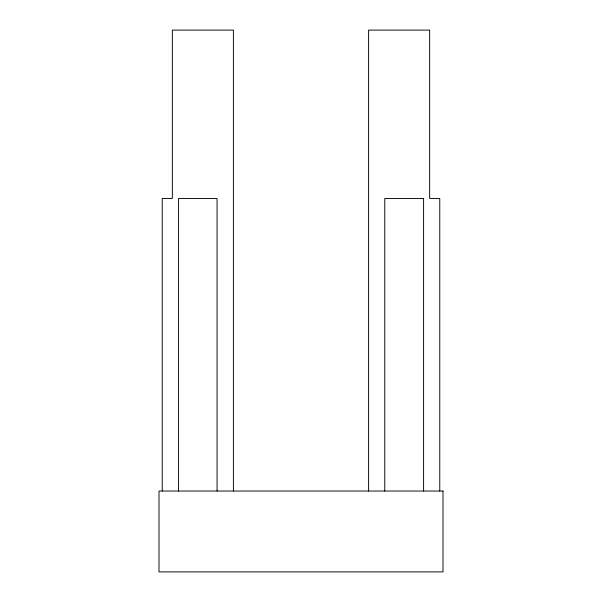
<?xml version="1.0" encoding="UTF-8"?>
<svg xmlns="http://www.w3.org/2000/svg" width="602" height="602" viewBox="0 0 602 602"><rect width="100%" height="100%" fill="white"/><g stroke="black" fill="none" stroke-linecap="round" stroke-linejoin="round"><path stroke-width="0.9" d="M439.769 491.036L439.769 198.464L429.655 198.464L429.655 30.1L368.605 30.1L368.605 491.036M423.59 491.036L423.59 198.464L384.776 198.464L384.776 491.036M233.395 491.036L233.395 30.1L172.345 30.1L172.345 198.464L162.231 198.464L162.231 491.036M217.066 491.036L217.066 198.464L178.568 198.464L178.568 491.036M442.997 491.036L159.003 491.036L159.003 571.9L442.997 571.9L442.997 491.036"/></g></svg>
